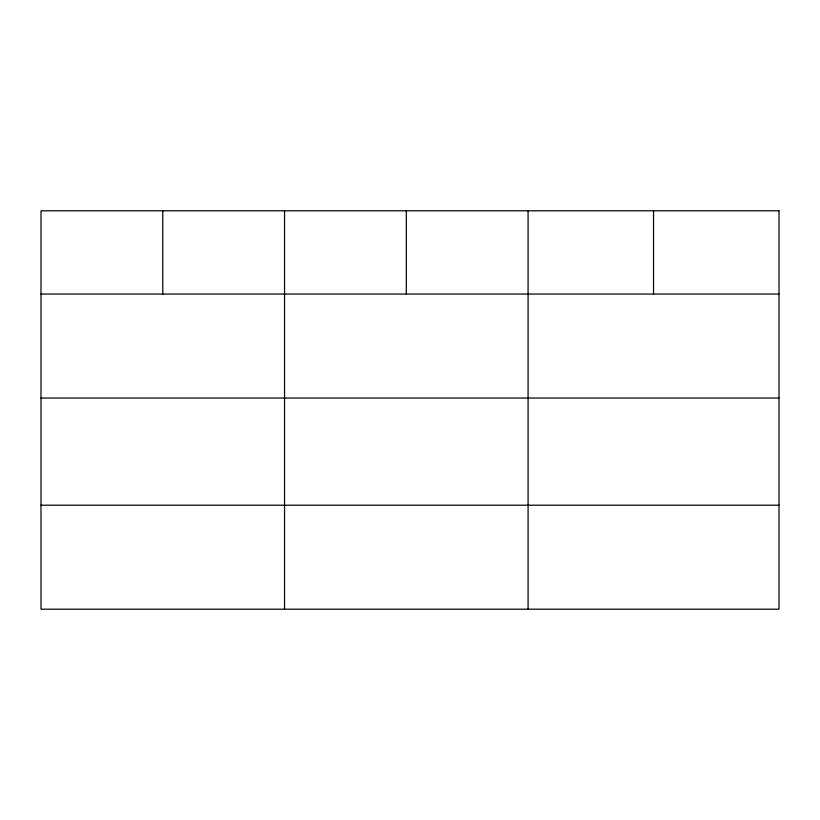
<?xml version="1.0" encoding="UTF-8"?>
<svg xmlns="http://www.w3.org/2000/svg" width="820" height="820" viewBox="0 0 820 820"><rect width="100%" height="100%" fill="white"/><g stroke="black" fill="none" stroke-linecap="round" stroke-linejoin="round"><path stroke-width="1.23" d="M41 294.052L779 294.052M41 398.048L779 398.048M41 505.202L779 505.202M653.54 210.801L653.54 294.052M528.08 210.801L528.08 609.198M406.31 210.801L406.31 294.052M284.54 210.801L284.54 609.198M162.77 210.801L162.77 294.052M779 210.801L41 210.801L41 609.198L779 609.198L779 210.801"/></g></svg>
